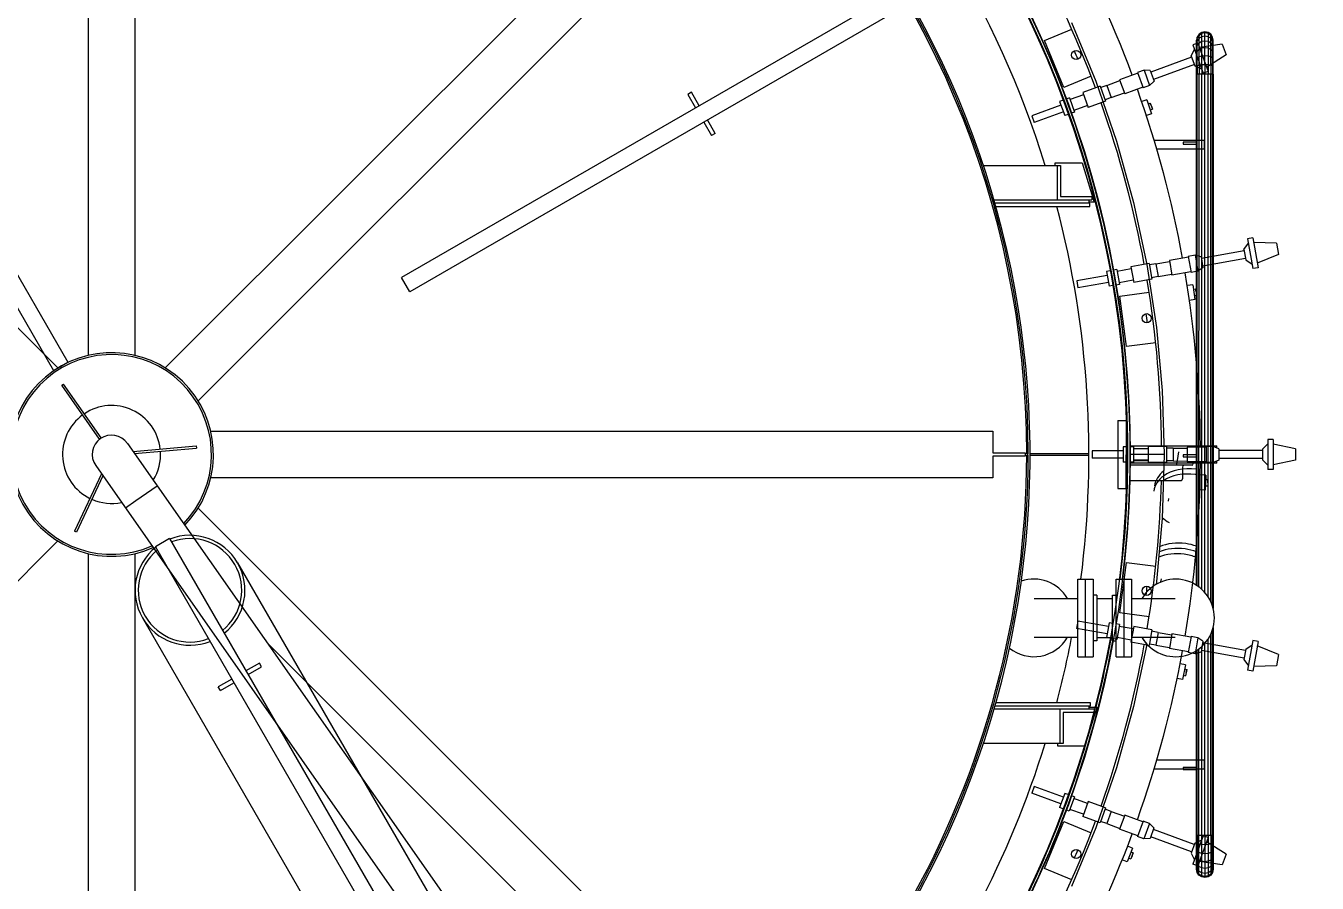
# Model space of a CAD drawing. Header units: metres. Extents: x 0 to 63075, y 0 to 44550.
# Drawn here: x 58355 to 58926, y 41457 to 41837 of the extents above; entities that cross this region are included whole.
import ezdxf

# ---------------------------------------------------------------- set-up
doc = ezdxf.new("R2010")
doc.units = ezdxf.units.M
doc.header["$LTSCALE"] = 75
for name, color, linetype in [('GSB', 7, 'Continuous'), ('ML6', 1, 'Continuous'), ('SDM', 7, 'Continuous'), ('SL1', 8, 'Continuous')]:
    doc.layers.add(name, color=color, linetype=linetype)
doc.styles.add('ROMANS', font='ROMANS.SHX')
doc.dimstyles.new('75___1-75', dxfattribs={"dimscale": 75, "dimtxt": 2.5, "dimasz": 2, "dimexe": 1.5, "dimexo": 1, "dimgap": 0.5, "dimtad": 1, "dimdec": 0, "dimzin": 12, "dimtxsty": 'ROMANS', "dimcen": 0, "dimclrd": 256, "dimclre": 256, "dimclrt": 3, "dimazin": 3, "dimtfac": 1, "dimtdec": 0, "dimtmove": 0, "dimatfit": 0, "dimfxl": 1, "dimlwd": -1, "dimlwe": -1, "dimarcsym": 0})

# ---------------------------------------------------------------- blocks, each defined once
blk = doc.blocks.new('A$C6bae614f')
at = {"layer": 'SL1'}
for p, q in [((401498.5, 54731), (402843.6, 52401)), ((401540.3, 54755.2), (402885.4, 52425.2)), ((402946.3, 52445.4), (402946.3, 54748.5)), ((403082.8, 54748.5), (403082.8, 52445.4)), ((401227.7, 54036.7), (402856.2, 52408.1)), ((403172.8, 52408.1), (404801.4, 54036.6)), ((404897.9, 53940.1), (403269.3, 52311.6)), ((405592.2, 53669.3), (403868.5, 52674.2)), ((405616.4, 53627.5), (403892.6, 52632.4)), ((405762.1, 53372.5), (405842.4, 53405.7)), ((405841.5, 53426.1), (405913.2, 53253.1)), ((405819.5, 53233.9), (405762.1, 53372.5)), ((406214.2, 53365.1), (406199.3, 53359.7)), ((406212, 53382.9), (406210.1, 53373.6)), ((406212, 53380.2), (406210.1, 53371.1)), ((406210.1, 53371.1), (406210.1, 53373.6)), ((406212, 53372.1), (406210.1, 53363.7)), ((406210.1, 53351.8), (406210.1, 53371.1)), ((406217.3, 53390.9), (406212, 53382.9)), ((406217.3, 53387.9), (406212, 53380.2)), ((406212, 53297.9), (406212, 53382.9)), ((406217.3, 53379.2), (406212, 53372.1)), ((406217.3, 53365.3), (406212, 53359.1)), ((406214.2, 53365.1), (406244.6, 53281.5)), ((406225.2, 53396.1), (406217.3, 53390.9)), ((406225.2, 53393.1), (406217.3, 53387.9)), ((406217.3, 53387.9), (406217.3, 53390.9)), ((406217.3, 53299.7), (406217.3, 53387.9)), ((406225.2, 53384), (406217.3, 53379.2)), ((406225.2, 53369.4), (406217.3, 53365.3)), ((406285.6, 53361.6), (406218.9, 53352.1)), ((406234.5, 53398), (406225.2, 53396.1)), ((406225.2, 53393.1), (406225.2, 53396.1)), ((406234.5, 53394.9), (406225.2, 53393.1)), ((406225.2, 53300.9), (406225.2, 53393.1)), ((406234.5, 53385.7), (406225.2, 53384)), ((406234.5, 53370.9), (406225.2, 53369.4)), ((406243.9, 53396.1), (406234.5, 53398)), ((406234.5, 53394.9), (406234.5, 53398)), ((406234.5, 53301.3), (406234.5, 53394.9)), ((406243.9, 53393.1), (406234.5, 53394.9)), ((406243.9, 53384), (406234.5, 53385.7)), ((406243.9, 53369.4), (406234.5, 53370.9)), ((406251.8, 53390.9), (406243.9, 53396.1)), ((406243.9, 53396.1), (406243.9, 53300.9)), ((406251.8, 53387.9), (406243.9, 53393.1)), ((406251.8, 53379.2), (406243.9, 53384)), ((406251.8, 53365.3), (406243.9, 53369.4)), ((406257.1, 53382.9), (406251.8, 53390.9)), ((406251.8, 53387.9), (406251.8, 53390.9)), ((406257.1, 53380.2), (406251.8, 53387.9)), ((406251.8, 53379.2), (406251.8, 53387.9)), ((406257.1, 53372.1), (406251.8, 53379.2)), ((406251.8, 53299.7), (406251.8, 53379.2)), ((406257.1, 53359.1), (406251.8, 53365.3)), ((406258.9, 53373.6), (406257.1, 53382.9)), ((406257.1, 53380.2), (406257.1, 53382.9)), ((406258.9, 53371.1), (406257.1, 53380.2)), ((406257.1, 53372.1), (406257.1, 53380.2)), ((406257.1, 53297.9), (406257.1, 53372.1)), ((406258.9, 53363.7), (406257.1, 53372.1)), ((406258.9, 53371.1), (406258.9, 53373.6)), ((406258.9, 53363.7), (406258.9, 53371.1)), ((406258.9, 53295.9), (406258.9, 53363.7)), ((406285.6, 53361.6), (406297.1, 53330.1)), ((406195.6, 53323.3), (406075.1, 53279.5)), ((406194.2, 53327), (406203.7, 53347.4)), ((406194.2, 53327), (406204.8, 53297.8)), ((406199.3, 53359.7), (406229.7, 53276.1)), ((406212, 53359.1), (406210.1, 53351.8)), ((406210.1, 53336), (406210.1, 53351.8)), ((406212, 53341.8), (406210.1, 53336)), ((406210.1, 53295.9), (406210.1, 53336)), ((406217.3, 53346.7), (406212, 53341.8)), ((406217.3, 53324.5), (406212, 53321)), ((406225.2, 53350), (406217.3, 53346.7)), ((406225.2, 53326.8), (406217.3, 53324.5)), ((406234.5, 53351.2), (406225.2, 53350)), ((406234.5, 53327.6), (406225.2, 53326.8)), ((406243.9, 53350), (406234.5, 53351.2)), ((406243.9, 53326.8), (406234.5, 53327.6)), ((406297.1, 53330.1), (406239.9, 53294.5)), ((406251.8, 53346.7), (406243.9, 53350)), ((406251.8, 53324.5), (406243.9, 53326.8)), ((406257.1, 53341.8), (406251.8, 53346.7)), ((406257.1, 53321), (406251.8, 53324.5)), ((406258.9, 53351.8), (406257.1, 53359.1)), ((406258.9, 53335.9), (406257.1, 53341.8)), ((406055.3, 53285.4), (406036.2, 53278.4)), ((406055.3, 53285.4), (406071.6, 53240.5)), ((406073.5, 53283.9), (406055.3, 53285.4)), ((406203.5, 53301.6), (406083, 53257.7)), ((406204.8, 53297.8), (406225.3, 53288.3)), ((406212, 53321), (406210.1, 53317)), ((406210.1, 53295.9), (406212, 53297.9)), ((406210.1, 53295.9), (406212, 53293.8)), ((406210.1, 53273.6), (406210.1, 53295.9)), ((406217.3, 53299.7), (406212, 53297.9)), ((406212, 53297.9), (406212, 53273.6)), ((406225.2, 53300.9), (406217.3, 53299.7)), ((406217.3, 53299.7), (406217.3, 53273.6)), ((406234.5, 53301.3), (406225.2, 53300.9)), ((406225.2, 53300.9), (406225.2, 53273.6)), ((406243.9, 53300.9), (406234.5, 53301.3)), ((406234.5, 53301.3), (406234.5, 53273.6)), ((406243.9, 53300.9), (406243.9, 53273.6)), ((406251.8, 53299.7), (406243.9, 53300.9)), ((406251.8, 53299.7), (406251.8, 53273.6)), ((406257.1, 53297.9), (406251.8, 53299.7)), ((406258.9, 53317), (406257.1, 53321)), ((406258.9, 53295.9), (406257.1, 53297.9)), ((406257.1, 53297.9), (406257.1, 53273.6)), ((406258.9, 53273.6), (406258.9, 53295.9)), ((405899.8, 53267.2), (405819.5, 53233.9)), ((405913.2, 53253.1), (405974.2, 53076.2)), ((405945.8, 53240.4), (405984.3, 53254.6)), ((406036.8, 53276.6), (405983.4, 53257.2)), ((405983.4, 53257.2), (405998.4, 53215.8)), ((406036.2, 53278.4), (406052.5, 53233.5)), ((406084.7, 53253.3), (406071.6, 53240.5)), ((406073.5, 53283.9), (406084.7, 53253.3)), ((406210.1, 51767.8), (406210.1, 53273.6)), ((406212, 53273.6), (406210.1, 53273.6)), ((406211.9, 51766.6), (406212, 53273.6)), ((406217.3, 53273.6), (406212, 53273.6)), ((406217.2, 51762.8), (406217.3, 53273.6)), ((406225.2, 53273.6), (406217.3, 53273.6)), ((406225.2, 51756.2), (406225.2, 53273.6)), ((406234.5, 53273.6), (406225.2, 53273.6)), ((406244.6, 53281.5), (406229.7, 53276.1)), ((406257.1, 53273.6), (406234.5, 53273.6)), ((406234.5, 51746.6), (406234.5, 53273.6)), ((406243.8, 51734.2), (406243.9, 53273.6)), ((406251.7, 51719.9), (406251.8, 53273.6)), ((406257, 51706.3), (406257.1, 53273.6)), ((406258.9, 53273.6), (406257.1, 53273.6)), ((406258.9, 53273.6), (406258.9, 51699.8)), ((404722.6, 53220.2), (404711.6, 53213.9)), ((404711.6, 53213.9), (404734.5, 53174.2)), ((404745.5, 53180.5), (404722.6, 53220.2)), ((405877.4, 53213.1), (405837.3, 53198.5)), ((405926.1, 53237.9), (405875.1, 53219.4)), ((405875.1, 53219.4), (405891.2, 53175.2)), ((405926.1, 53237.9), (405942.2, 53193.8)), ((405945.8, 53240.4), (405927.7, 53233.8)), ((405945.8, 53240.4), (405958.9, 53204.6)), ((405958.9, 53204.6), (405997.5, 53218.5)), ((406051.9, 53235.3), (405998.4, 53215.8)), ((406071.6, 53240.5), (406052.5, 53233.5)), ((405810.7, 53182.2), (405724.9, 53151)), ((405817, 53196.9), (405806.7, 53193.2)), ((405806.7, 53193.2), (405822, 53151.4)), ((405835.4, 53203.6), (405825.9, 53200.2)), ((405835.4, 53203.6), (405850.6, 53161.8)), ((405888.9, 53181.5), (405848.7, 53166.9)), ((405942.2, 53193.8), (405891.2, 53175.2)), ((405958.9, 53204.6), (405940.7, 53198)), ((406063.4, 53198.2), (406048.4, 53193.3)), ((406063.4, 53198.2), (406077, 53156.4)), ((406067.3, 53186.4), (406073.8, 53188.6)), ((406073.8, 53188.6), (406079.8, 53170.2)), ((406076.9, 53179.4), (406073.8, 53188.6)), ((406076.9, 53179.4), (406079.8, 53170.2)), ((404792.6, 53099), (404769.7, 53138.7)), ((405724.9, 53151), (405732.2, 53131)), ((405818, 53162.3), (405732.2, 53131)), ((405832.2, 53155.1), (405822, 53151.4)), ((405850.6, 53161.8), (405841.1, 53158.3)), ((406077, 53156.4), (406062.3, 53151.6)), ((406073.2, 53168.1), (406079.8, 53170.2)), ((404758.7, 53132.3), (404781.6, 53092.6)), ((404792.6, 53099), (404781.6, 53092.6)), ((405974.2, 53076.2), (406024.5, 52895.8)), ((406233.1, 53078.6), (406085.3, 53078.6)), ((406171, 53073.6), (406171, 53067.3)), ((406210.1, 53073.6), (406171, 53073.6)), ((406171, 53067.3), (406210.1, 53067.3)), ((406233.1, 53053.2), (406233.1, 53078.6)), ((406092.8, 53053.2), (406233.1, 53053.2)), ((405582, 53004.9), (405809.2, 53004.8)), ((405793.3, 53011.9), (405873.3, 53011.9)), ((405793.3, 53004.8), (405793.3, 53011.9)), ((405799.6, 53004.8), (405799.6, 52903.2)), ((405809.2, 53004.8), (405809.2, 52912.8)), ((405873.3, 53011.9), (405908.3, 52896.9)), ((405809.2, 52912.8), (405901.2, 52912.8)), ((405901.2, 52912.8), (405901.2, 52903.2)), ((405613.5, 52903.3), (405901.2, 52903.2)), ((405895.5, 52893.7), (405616.2, 52893.7)), ((405618.9, 52884.2), (405895.5, 52884.2)), ((405893, 52903.2), (405893, 52893.7)), ((405908.3, 52896.9), (405893, 52896.9)), ((405895.5, 52884.2), (405895.5, 52893.7)), ((406024.5, 52895.8), (406063.8, 52712.8)), ((406376, 52791), (406360.4, 52788.3)), ((406376, 52791), (406391.4, 52703.5)), ((406350.4, 52753.1), (406224.2, 52730.9)), ((406349.7, 52757.1), (406362.7, 52775.5)), ((406349.7, 52757.1), (406355.1, 52726.4)), ((406360.4, 52788.3), (406375.8, 52700.7)), ((406445.7, 52775.3), (406378.4, 52777.5)), ((406445.7, 52775.3), (406451.5, 52742.2)), ((406070.2, 52715.9), (406016.8, 52706.4)), ((406070.2, 52715.9), (406078.4, 52669.6)), ((406090.1, 52714.9), (406071, 52711.5)), ((406090.1, 52714.9), (406130.4, 52722.1)), ((406090.1, 52714.9), (406096.7, 52677.3)), ((406186, 52734.8), (406129.9, 52724.9)), ((406129.9, 52724.9), (406137.6, 52681.5)), ((406205.7, 52740.1), (406185.7, 52736.6)), ((406185.7, 52736.6), (406194, 52689.6)), ((406205.7, 52740.1), (406214, 52693.1)), ((406223.4, 52735.6), (406205.7, 52740.1)), ((406223.4, 52735.6), (406229, 52703.4)), ((406354.4, 52730.4), (406228.2, 52708.1)), ((406355.1, 52726.4), (406373.6, 52713.6)), ((406451.5, 52742.2), (406389, 52717.1)), ((405946.9, 52681), (405857, 52665.2)), ((405955.6, 52694.4), (405944.9, 52692.5)), ((405944.9, 52692.5), (405952.6, 52648.7)), ((405974.9, 52697.8), (405965, 52696.1)), ((405974.9, 52697.8), (405982.7, 52654)), ((406017.9, 52699.8), (405975.9, 52692.4)), ((406016.8, 52706.4), (406024.9, 52660.2)), ((406063.8, 52712.8), (406091.9, 52527.7)), ((406096.7, 52677.3), (406077.6, 52674)), ((406096.7, 52677.3), (406137.1, 52684.3)), ((406193.6, 52691.4), (406137.6, 52681.5)), ((406214, 52693.1), (406194, 52689.6)), ((406229, 52703.4), (406214, 52693.1)), ((406391.4, 52703.5), (406375.8, 52700.7)), ((403892.6, 52632.4), (403868.5, 52674.2)), ((405857, 52665.2), (405860.7, 52644.2)), ((405950.6, 52660.2), (405860.7, 52644.2)), ((405963.4, 52650.6), (405952.6, 52648.7)), ((405982.7, 52654), (405972.7, 52652.2)), ((406023.8, 52666.8), (405981.7, 52659.4)), ((406078.4, 52669.6), (406024.9, 52660.2)), ((406198.6, 52652.9), (406182.9, 52650.7)), ((406198.6, 52652.9), (406204.7, 52609.4)), ((406200.3, 52640.6), (406207.1, 52641.7)), ((406207.1, 52641.7), (406209.8, 52622.5)), ((406208.5, 52632.1), (406207.1, 52641.7)), ((405984, 52619.8), (406070.2, 52631.1)), ((406003.6, 52471.1), (405984, 52619.8)), ((406204.7, 52609.4), (406189.4, 52607.2)), ((406203, 52621.6), (406209.8, 52622.5)), ((406208.5, 52632.1), (406209.8, 52622.5)), ((406091.9, 52527.7), (406108.9, 52341.3)), ((406089.8, 52482.4), (406003.6, 52471.1)), ((402843.6, 52401), (402885.4, 52425.2)), ((402868, 52357), (402873.2, 52360.6)), ((402979.1, 52198.3), (402868, 52357)), ((402984.3, 52201.9), (402873.2, 52360.6)), ((406108.9, 52341.3), (406114.5, 52154.2)), ((403306.6, 52221.6), (405609.7, 52221.5)), ((405609.7, 52221.5), (405609.7, 52158)), ((405977.9, 52253.2), (405977.8, 52053.2)), ((405977.9, 52253.2), (406003.3, 52253.2)), ((406003.2, 52053.2), (406003.3, 52253.2)), ((402984.3, 52201.9), (402979.1, 52198.3)), ((403061.3, 52186.1), (404020.1, 50816.7)), ((406403.9, 52168.7), (406419.8, 52184.6)), ((406419.8, 52197.6), (406419.8, 52108.7)), ((406435.7, 52197.6), (406419.8, 52197.6)), ((406435.7, 52197.6), (406435.6, 52108.7)), ((406501.6, 52170), (406435.7, 52183.9)), ((403078.1, 52162.1), (403264.1, 52178.3)), ((403082.3, 52156.1), (403264.7, 52172)), ((403264.1, 52178.3), (403264.7, 52172)), ((405609.7, 52158), (405705, 52158)), ((405609.7, 52148.5), (405609.7, 52085)), ((405705, 52148.5), (405609.7, 52148.5)), ((405705, 52158), (405705, 52148.5)), ((405709.7, 52155.6), (405714.5, 52155.6)), ((405714.5, 52150.8), (405709.7, 52150.8)), ((405719.5, 52156.4), (405893, 52156.4)), ((405893, 52150), (405719.5, 52150)), ((405902.7, 52163.9), (405902.7, 52142.6)), ((405994, 52163.8), (405902.7, 52163.9)), ((405994, 52175.5), (405994, 52131)), ((406004.9, 52175.5), (405994, 52175.5)), ((406014.4, 52178.6), (406269.5, 52178.6)), ((406024.5, 52175.5), (406014.4, 52175.5)), ((406114.5, 52153.2), (406014.5, 52153.2)), ((406024.5, 52175.5), (406024.5, 52131)), ((406067.2, 52170), (406024.5, 52170)), ((406067.2, 52176.7), (406067.2, 52129.7)), ((406121.5, 52176.7), (406067.2, 52176.7)), ((406114.5, 52152.2), (406108.8, 51965.1)), ((406114.5, 52154.2), (406114.5, 52153.2)), ((406114.5, 52153.2), (406114.5, 52152.2)), ((406121.5, 52176.7), (406121.5, 52129.7)), ((406140.9, 52172.3), (406121.5, 52172.3)), ((406140.9, 52172.3), (406181.9, 52172.4)), ((406140.9, 52172.3), (406140.9, 52134.2)), ((406152.4, 52122.7), (406157.7, 52161)), ((406171, 52152.5), (406171, 52146.1)), ((406210.1, 52152.5), (406171, 52152.5)), ((406171, 52146.1), (406210.1, 52146.1)), ((406181.9, 52175.2), (406181.9, 52131.2)), ((406238.8, 52175.2), (406181.9, 52175.2)), ((406238.8, 52177.1), (406238.8, 52129.3)), ((406259.1, 52177.1), (406238.8, 52177.1)), ((406259.1, 52177.1), (406259.1, 52129.3)), ((406275.7, 52169.5), (406259.1, 52177.1)), ((406269.5, 52172.3), (406269.5, 52178.6)), ((406275.7, 52169.5), (406275.7, 52136.9)), ((406403.9, 52164.8), (406275.7, 52164.8)), ((406403.9, 52168.7), (406403.9, 52137.6)), ((406501.6, 52170), (406501.6, 52136.4)), ((402967.7, 52120.5), (403880.6, 50816.7)), ((405994, 52142.6), (405902.7, 52142.6)), ((406004.9, 52131), (405994, 52131)), ((406196.8, 52121.5), (406014.3, 52121.5)), ((406024.5, 52131), (406014.4, 52131)), ((406269.5, 52127.8), (406014.4, 52127.8)), ((406067.2, 52136.4), (406024.5, 52136.4)), ((406067.2, 52134.2), (406024.5, 52134.2)), ((406121.5, 52129.7), (406067.2, 52129.7)), ((406140.9, 52134.2), (406121.5, 52134.2)), ((406140.9, 52134.2), (406181.9, 52134)), ((406168.9, 52115.5), (406168.9, 52082)), ((406238.8, 52131.2), (406181.9, 52131.2)), ((406200.3, 52126.5), (406200.3, 52127.8)), ((406259.1, 52129.3), (406238.8, 52129.3)), ((406275.7, 52136.9), (406259.1, 52129.3)), ((406269.5, 52127.8), (406269.5, 52134)), ((406403.9, 52141.6), (406275.7, 52141.6)), ((406403.9, 52137.6), (406419.8, 52121.7)), ((406435.6, 52108.7), (406419.8, 52108.7)), ((406501.6, 52136.4), (406435.6, 52122.5)), ((402984.5, 52096.5), (402905.6, 51927.3)), ((402988.7, 52090.5), (402911.4, 51924.6)), ((405609.7, 52085), (403306.6, 52085)), ((406013.5, 52077), (406165.4, 52077)), ((406236.9, 52092.4), (406221.1, 52092.9)), ((406236.9, 52092.4), (406235.4, 52048.5)), ((406236.5, 52080), (406243.4, 52079.8)), ((406243.4, 52079.8), (406242.8, 52060.5)), ((406243.1, 52070.2), (406242.8, 52060.5)), ((406243.1, 52070.2), (406243.4, 52079.8)), ((403086.2, 52017.5), (403148.7, 52061.2)), ((405977.8, 52053.2), (406003.2, 52053.2)), ((406235.4, 52048.5), (406220, 52049)), ((406235.9, 52060.8), (406242.8, 52060.5)), ((403055.1, 51995.7), (403086.2, 52017.5)), ((403269.3, 51995), (404447.6, 50816.7)), ((406127.3, 52015.8), (406128.4, 52023.4)), ((406108.8, 51965.1), (406091.9, 51778.7)), ((402911.4, 51924.6), (402905.6, 51927.3)), ((402856.2, 51898.5), (401730.9, 50773.2)), ((403185.4, 51905.6), (403143.6, 51881.4)), ((403143.6, 51881.4), (404488.7, 49551.4)), ((403185.4, 51905.6), (404530.5, 49575.6)), ((402946.2, 50773.2), (402946.2, 51861.2)), ((403082.8, 51861.2), (403082.7, 50816.7)), ((403385.7, 51834.2), (404647.7, 49648.2)), ((405984, 51686.6), (406003.6, 51835.3)), ((406003.6, 51835.3), (406089.8, 51824)), ((405860.5, 51557.5), (405860.5, 51786.1)), ((405860.5, 51786.1), (405905.2, 51786.1)), ((405882.9, 51557.5), (405882.9, 51786.1)), ((405905.2, 51786.1), (405905.2, 51557.5)), ((405973.7, 51786.1), (406018.4, 51786.1)), ((405973.7, 51557.5), (405973.7, 51786.1)), ((405996.1, 51786.1), (405996.1, 51557.5)), ((406018.4, 51786.1), (406018.4, 51557.5)), ((406091.9, 51778.7), (406090.7, 51770.7)), ((406104.9, 51777.7), (406106.3, 51787.3)), ((405731.9, 51729), (405860.5, 51729)), ((405916.2, 51739.3), (405905.2, 51739.3)), ((405916.2, 51739.3), (405916.2, 51604.4)), ((405916.2, 51729), (405962.8, 51729)), ((405962.8, 51604.4), (405962.8, 51739.3)), ((405962.8, 51739.3), (405973.7, 51739.3)), ((406018.4, 51729), (406147, 51729)), ((403105.2, 51672.3), (404367.3, 49486.3)), ((405860.6, 51662.2), (405856.9, 51641.2)), ((405950.6, 51646.3), (405860.6, 51662.2)), ((405952.6, 51657.7), (405944.9, 51613.9)), ((405963.3, 51655.8), (405952.6, 51657.7)), ((405982.6, 51652.4), (405972.7, 51654.2)), ((405982.6, 51652.4), (405974.9, 51608.6)), ((406070.2, 51675.3), (405984, 51686.6)), ((405860.5, 51614.7), (405731.9, 51614.7)), ((405946.9, 51625.4), (405856.9, 51641.2)), ((405916.2, 51614.7), (405962.8, 51614.7)), ((405955.6, 51612), (405944.9, 51613.9)), ((406017.9, 51606.6), (405975.8, 51614)), ((406023.7, 51639.6), (405981.7, 51647)), ((406024.9, 51646.2), (406016.7, 51600)), ((406147, 51614.7), (406018.4, 51614.7)), ((406078.4, 51636.8), (406024.9, 51646.2)), ((406078.4, 51636.8), (406070.2, 51590.5)), ((406096.7, 51629.1), (406077.6, 51632.4)), ((406096.7, 51629.1), (406090, 51591.6)), ((406096.7, 51629.1), (406137.1, 51622.1)), ((406137.6, 51624.9), (406129.9, 51581.5)), ((406193.6, 51615), (406137.6, 51624.9)), ((406193.9, 51616.8), (406185.6, 51569.8)), ((406213.9, 51613.3), (406193.9, 51616.8)), ((406213.9, 51613.3), (406205.6, 51566.3)), ((406229, 51603), (406213.9, 51613.3)), ((406251.7, 51031.4), (406251.7, 51623.7)), ((406257, 51031.4), (406257, 51637.3)), ((406258.9, 51643.9), (406258.9, 51031.4)), ((404254.5, 50816.7), (403472.7, 51598.6)), ((405916.2, 51604.4), (405905.2, 51604.4)), ((405962.8, 51604.4), (405973.7, 51604.4)), ((405974.9, 51608.6), (405965, 51610.4)), ((406070.2, 51590.5), (406016.7, 51600)), ((406063.7, 51593.6), (406024.4, 51410.6)), ((406063.9, 51594.5), (406063.7, 51593.6)), ((406090, 51591.6), (406071, 51594.9)), ((406090, 51591.6), (406130.4, 51584.3)), ((406186, 51571.6), (406129.9, 51581.5)), ((406210.1, 51031.4), (406210.1, 51575.8)), ((406211.9, 51031.4), (406211.9, 51577.1)), ((406217.2, 51031.4), (406217.2, 51580.8)), ((406229, 51603), (406223.3, 51570.8)), ((406350.4, 51553.3), (406224.2, 51575.5)), ((406225.1, 51031.4), (406225.1, 51587.4)), ((406354.4, 51576), (406228.2, 51598.3)), ((406234.5, 51031.4), (406234.5, 51597)), ((406243.8, 51031.4), (406243.8, 51609.4)), ((406355.1, 51579.9), (406349.7, 51549.3)), ((406355.1, 51579.9), (406373.5, 51592.8)), ((406375.8, 51605.6), (406360.4, 51518.1)), ((406391.4, 51602.9), (406375.8, 51605.6)), ((406391.4, 51602.9), (406375.9, 51515.3)), ((406451.5, 51564.2), (406389, 51589.3)), ((403450.1, 51538.8), (403410.4, 51515.8)), ((403456.5, 51527.8), (403450.1, 51538.8)), ((405860.5, 51557.5), (405905.2, 51557.5)), ((405973.7, 51557.5), (406018.4, 51557.5)), ((406177.4, 51533.7), (406161.9, 51537)), ((406205.6, 51566.3), (406185.6, 51569.8)), ((406223.3, 51570.8), (406205.6, 51566.3)), ((406349.7, 51549.3), (406362.6, 51530.9)), ((406451.5, 51564.2), (406445.7, 51531.1)), ((403416.7, 51504.8), (403456.5, 51527.8)), ((406177.4, 51533.7), (406168.3, 51490.7)), ((406170.9, 51502.8), (406177.6, 51501.3)), ((406174.8, 51521.7), (406181.6, 51520.3)), ((406181.6, 51520.3), (406177.6, 51501.3)), ((406179.7, 51510.8), (406177.6, 51501.3)), ((406179.7, 51510.8), (406181.6, 51520.3)), ((406375.9, 51515.3), (406360.4, 51518.1)), ((406445.7, 51531.1), (406378.3, 51528.9)), ((403368.6, 51491.7), (403328.9, 51468.8)), ((403335.2, 51457.8), (403328.9, 51468.8)), ((403335.2, 51457.8), (403374.9, 51480.7)), ((406168.3, 51490.7), (406153.1, 51493.9)), ((405897.9, 51422.2), (405618.8, 51422.2)), ((405897.9, 51412.7), (405897.9, 51422.2)), ((405908.8, 51403.2), (405613.4, 51403.2)), ((405616.1, 51412.7), (405897.9, 51412.7)), ((405807.2, 51403.2), (405807.2, 51301.6)), ((405816.7, 51393.7), (405816.7, 51301.6)), ((405908.8, 51393.7), (405816.7, 51393.7)), ((405916.2, 51409.2), (405881.2, 51294.2)), ((405893, 51412.7), (405893, 51403.2)), ((405893, 51409.2), (405916.2, 51409.2)), ((405908.8, 51403.2), (405908.8, 51393.7)), ((406024.4, 51410.6), (405974.2, 51230.2)), ((405816.7, 51301.6), (405581.9, 51301.6)), ((405801.2, 51294.2), (405801.2, 51301.6)), ((405881.2, 51294.2), (405801.2, 51294.2)), ((406233, 51253.2), (406092.8, 51253.2)), ((406171, 51231.4), (406171, 51225)), ((406210.1, 51231.4), (406171, 51231.4)), ((406233, 51227.8), (406233, 51253.2)), ((405974.2, 51230.2), (405913.1, 51053.3)), ((406085.2, 51227.8), (406233, 51227.8)), ((406171, 51225), (406210.1, 51225)), ((405732.1, 51175.4), (405724.8, 51155.4)), ((405810.7, 51124.2), (405724.8, 51155.4)), ((405817.9, 51144.1), (405732.1, 51175.4)), ((405821.9, 51155.1), (405806.7, 51113.3)), ((405832.2, 51151.3), (405821.9, 51155.1)), ((405850.6, 51144.6), (405835.3, 51102.8)), ((405850.6, 51144.6), (405841.1, 51148.1)), ((405888.8, 51124.9), (405848.7, 51139.5)), ((405891.1, 51131.2), (405875, 51087)), ((405942.1, 51112.6), (405891.1, 51131.2)), ((405816.9, 51109.5), (405806.7, 51113.3)), ((405835.3, 51102.8), (405825.9, 51106.3)), ((405877.3, 51093.4), (405837.2, 51108)), ((405926.1, 51068.5), (405875, 51087)), ((405942.1, 51112.6), (405926.1, 51068.5)), ((405958.8, 51101.8), (405940.6, 51108.5)), ((405958.8, 51101.8), (405945.8, 51066)), ((405958.8, 51101.8), (405997.4, 51087.9)), ((405998.3, 51090.6), (405983.3, 51049.2)), ((406051.8, 51071.1), (405998.3, 51090.6)), ((405762, 50934), (405819.4, 51072.5)), ((405819.4, 51072.5), (405899.7, 51039.3)), ((405913.1, 51053.3), (405841.4, 50880.3)), ((405945.8, 51066), (405927.6, 51072.6)), ((405945.8, 51066), (405984.2, 51051.9)), ((406036.8, 51029.8), (405983.3, 51049.2)), ((406052.5, 51072.9), (406036.1, 51028)), ((406071.6, 51065.9), (406052.5, 51072.9)), ((406071.6, 51065.9), (406055.2, 51021.1)), ((406084.6, 51053.1), (406071.6, 51065.9)), ((406084.6, 51053.1), (406073.4, 51022.5)), ((406203.4, 51004.8), (406083, 51048.7)), ((406055.2, 51021.1), (406036.1, 51028)), ((406073.4, 51022.5), (406055.2, 51021.1)), ((406195.5, 50983.1), (406075.1, 51026.9)), ((406204.8, 51008.6), (406194.1, 50979.4)), ((406229.6, 51030.3), (406199.2, 50946.7)), ((406204.8, 51008.6), (406225.2, 51018.1)), ((406210.1, 50933.9), (406210.1, 51031.4)), ((406258.9, 51031.4), (406210.1, 51031.4)), ((406211.9, 51007.1), (406210.1, 51009.1)), ((406211.9, 51031.4), (406211.9, 50922)), ((406217.2, 51005.3), (406211.9, 51007.1)), ((406244.5, 51024.9), (406214.1, 50941.3)), ((406217.2, 50917.1), (406217.2, 51031.4)), ((406225.1, 51004.1), (406217.2, 51005.3)), ((406225.1, 50911.9), (406225.1, 51031.4)), ((406234.5, 51003.7), (406225.1, 51004.1)), ((406244.5, 51024.9), (406229.6, 51030.3)), ((406234.5, 51031.4), (406234.5, 50907)), ((406243.8, 51004.1), (406234.5, 51003.7)), ((406297, 50976.3), (406239.8, 51011.9)), ((406243.8, 51031.4), (406243.8, 50908.8)), ((406251.7, 51005.3), (406243.8, 51004.1)), ((406251.7, 51031.4), (406251.7, 50914.1)), ((406257, 51007.1), (406251.7, 51005.3)), ((406257, 50924.8), (406257, 51031.4)), ((406258.9, 51009.1), (406257, 51007.1)), ((406258.9, 51031.4), (406258.9, 50933.9)), ((406021.8, 50993.9), (406005.3, 50953.2)), ((406021.8, 50993.9), (406007.1, 50999.8)), ((406009.9, 50964.6), (406016.3, 50962)), ((406023.6, 50979.9), (406016.3, 50962)), ((406020, 50970.9), (406016.3, 50962)), ((406017.1, 50982.5), (406023.6, 50979.9)), ((406020, 50970.9), (406023.6, 50979.9)), ((406194.1, 50979.4), (406203.7, 50959)), ((406211.9, 50983.9), (406210.1, 50988)), ((406211.9, 50963.2), (406210.1, 50969)), ((406217.2, 50980.5), (406211.9, 50983.9)), ((406225.1, 50978.2), (406217.2, 50980.5)), ((406234.5, 50977.4), (406225.1, 50978.2)), ((406243.8, 50978.2), (406234.5, 50977.4)), ((406251.7, 50980.5), (406243.8, 50978.2)), ((406257, 50983.9), (406251.7, 50980.5)), ((406258.9, 50988), (406257, 50983.9)), ((406258.9, 50969), (406257, 50963.2)), ((406297, 50976.3), (406285.5, 50944.8)), ((405842.3, 50900.7), (405762, 50934)), ((406005.3, 50953.2), (405991, 50958.9)), ((406214.1, 50941.3), (406199.2, 50946.7)), ((406211.9, 50945.9), (406210.1, 50953.2)), ((406211.9, 50932.9), (406210.1, 50941.3)), ((406211.9, 50924.8), (406210.1, 50933.9)), ((406210.1, 50933.9), (406210.1, 50931.4)), ((406211.9, 50922), (406210.1, 50931.4)), ((406217.2, 50958.3), (406211.9, 50963.2)), ((406217.2, 50939.7), (406211.9, 50945.9)), ((406217.2, 50925.7), (406211.9, 50932.9)), ((406225.1, 50955), (406217.2, 50958.3)), ((406225.1, 50935.6), (406217.2, 50939.7)), ((406285.5, 50944.8), (406218.8, 50954.3)), ((406234.5, 50953.8), (406225.1, 50955)), ((406234.5, 50934.1), (406225.1, 50935.6)), ((406243.8, 50955), (406234.5, 50953.8)), ((406243.8, 50935.6), (406234.5, 50934.1)), ((406251.7, 50958.3), (406243.8, 50955)), ((406251.7, 50939.7), (406243.8, 50935.6)), ((406251.7, 50958.3), (406257, 50963.2)), ((406251.7, 50956.8), (406257, 50949.7)), ((406251.7, 50950.7), (406255.9, 50944.6)), ((406251.7, 50948.6), (406255.1, 50943.6)), ((406257, 50945.9), (406251.7, 50939.7)), ((406257, 50932.9), (406251.7, 50925.7)), ((406255.7, 50962), (406257, 50960.5)), ((406258.9, 50953.2), (406257, 50945.9)), ((406257, 50932.9), (406258.9, 50941.3)), ((406258.9, 50933.9), (406257, 50924.8)), ((406258.9, 50931.4), (406257, 50922)), ((406257.8, 50936.6), (406258.6, 50932.7)), ((406258.1, 50937.7), (406258.9, 50933.9)), ((406258.9, 50931.4), (406258.9, 50933.9)), ((406217.2, 50917.1), (406211.9, 50924.8)), ((406217.2, 50914.1), (406211.9, 50922)), ((406225.1, 50921), (406217.2, 50925.7)), ((406225.1, 50911.9), (406217.2, 50917.1)), ((406217.2, 50917.1), (406217.2, 50914.1)), ((406225.1, 50908.8), (406217.2, 50914.1)), ((406234.5, 50919.3), (406225.1, 50921)), ((406234.5, 50910.1), (406225.1, 50911.9)), ((406225.1, 50911.9), (406225.1, 50908.8)), ((406234.5, 50907), (406225.1, 50908.8)), ((406243.8, 50921), (406234.5, 50919.3)), ((406243.8, 50911.9), (406234.5, 50910.1)), ((406243.8, 50908.8), (406234.5, 50907)), ((406251.7, 50925.7), (406243.8, 50921)), ((406251.7, 50917.1), (406243.8, 50911.9)), ((406251.7, 50914.1), (406243.8, 50908.8)), ((406257, 50924.8), (406251.7, 50917.1)), ((406257, 50922), (406251.7, 50914.1)), ((406257, 50924.8), (406257, 50922))]:
    blk.add_line(p, q, dxfattribs=at)
for centre, radius in [((403014.5, 52153.3), 3000), ((403014.5, 52153.3), 2990.5), ((405855.5, 53330), 13.5), ((406063.2, 52554.6), 13.5), ((406063.2, 51751.8), 13.5), ((405855.4, 50976.5), 13.5)]:
    blk.add_circle(centre, radius, dxfattribs=at)
for centre, radius, start, end in [((403014.5, 52153.3), 3000, 352.9702, 184.2441), ((403014.5, 52153.3), 2993.5, 352.9548, 75.0634), ((403014.5, 52153.3), 2878.5, 17.2072, 72.9874), ((403014.5, 52153.3), 2705, 330.3863, 210.6755), ((403014.5, 52153.3), 2700, 90.0486, 179.9476), ((403014.5, 52153.3), 2695.2, 90.0487, 179.9475), ((403014.5, 52153.3), 2700, 0.0486, 89.9476), ((403014.5, 52153.3), 2695.2, 0.0487, 89.9475), ((403014.5, 52153.3), 3207.1, 20.3912, 29.6051), ((403014.5, 52153.3), 3092.8, 20.4334, 29.5629), ((403014.5, 52153.3), 3075, 22.2466, 22.7497), ((403014.5, 52153.3), 3207.1, 10.3912, 19.6051), ((403014.5, 52153.3), 3092.8, 10.4334, 19.5629), ((403014.5, 52153.3), 2878.5, 352.6719, 14.7092), ((403014.5, 52153.3), 3207.1, 0.4519, 9.6051), ((403014.5, 52153.3), 3092.8, 0.4687, 9.5629), ((403014.5, 52153.3), 3075, 7.2466, 7.7497), ((403014.5, 52153.3), 300, 315.9801, 294.0162), ((403014.5, 52153.3), 294.3, 316.1943, 293.8019), ((403014.5, 52153.3), 144.3, 6.2586, 123.7376), ((403014.5, 52153.3), 144.3, 126.2586, 243.7376), ((403014.5, 52153.3), 57.1, 34.9981, 214.9981), ((403014.5, 52153.3), 144.3, 328.3242, 3.7376), ((403014.5, 52153.3), 2695.2, 330.2683, 359.9475), ((403014.5, 52153.3), 2700, 330.3259, 359.9476), ((403014.5, 52153.3), 3207.1, 350.3912, 359.5444), ((403014.5, 52153.3), 3092.8, 350.4334, 358.5864), ((403014.5, 52153.3), 144.3, 246.2586, 281.672), ((403245.4, 51753.3), 161.9, 128.5767, 291.4195), ((403245.4, 51753.3), 161.9, 119.7945, 120.2018), ((403245.4, 51753.3), 161.9, 308.5767, 111.4195), ((403245.4, 51753.3), 152.4, 309.1159, 110.8803), ((403245.4, 51753.3), 152.4, 129.1159, 290.8803), ((405730.9, 51671.9), 114.3, 29.9981, 109.036), ((406148.1, 51671.8), 114.3, 209.9981, 149.9981), ((403014.5, 52153.3), 3075, 352.2466, 352.7497), ((405730.9, 51671.9), 114.3, 230.8626, 329.9981), ((403014.5, 52153.3), 2878.5, 345.287, 349.2157), ((403014.5, 52153.3), 2993.5, 345.6064, 349.6346), ((406148, 51671.8), 114.3, 209.9519, 222.5566), ((403014.5, 52153.3), 3000, 333.5407, 349.4572), ((403014.5, 52153.3), 3092.8, 340.4334, 349.5629), ((403014.5, 52153.3), 3207.1, 340.3912, 349.6051), ((403014.5, 52153.3), 2993.5, 333.4787, 344.4688), ((403014.5, 52153.3), 2878.5, 332.3307, 342.789), ((403014.5, 52153.3), 3092.8, 330.4334, 339.5629), ((403014.5, 52153.3), 3207.1, 330.3912, 339.6051), ((403014.5, 52153.3), 3075, 337.2466, 337.7497)]:
    blk.add_arc(centre, radius, start, end, dxfattribs=at)
for centre, major_axis, ratio, start_param, end_param in [((406197.3, 52029.9), (-113.2, 15.6), 0.707101, 4.712389, 5.649564), ((406173.1, 52115.5), (0, 6), 0.707107, 0, 1.570796), ((406196.8, 52126.5), (0, -5), 0.707107, 0, 1.570796), ((406197.3, 52029.9), (-113.2, 15.6), 0.707101, 4.697042, 4.712389), ((406197.3, 52029.9), (-113.2, 15.6), 0.707101, 5.649564, 6.283185), ((406199.5, 52045.6), (-113.2, 15.6), 0.707101, 5.67252, 6.283185), ((406195.2, 52014.3), (-113.2, 15.6), 0.707101, 4.712389, 5.627207), ((406165.4, 52082), (0, -5), 0.707107, 0, 1.570796), ((406195.2, 52014.3), (-113.2, 15.6), 0.707101, 4.677961, 4.712389), ((406195.2, 52014.3), (113.2, -15.6), 0.707101, 3.94853, 4.18879), ((406165, 51795.1), (113.2, -15.6), 0.707101, 1.570796, 2.277919), ((406165, 51795.1), (-113.2, 15.6), 0.707101, 4.712389, 5.419511), ((406167.2, 51810.8), (113.2, -15.6), 0.707101, 1.570796, 2.286114), ((406167.2, 51810.8), (113.2, -15.6), 0.707101, 1.281074, 1.570796), ((406162.9, 51779.5), (-113.2, 15.6), 0.707101, 4.712389, 5.41137), ((406162.9, 51779.5), (-113.2, 15.6), 0.707101, 4.381409, 4.712389), ((406165, 51795.1), (113.2, -15.6), 0.707101, 1.260537, 1.570796), ((406165, 51795.1), (-113.2, 15.6), 0.707101, 4.40213, 4.712389)]:
    blk.add_ellipse(centre, major_axis=major_axis, ratio=ratio, start_param=start_param, end_param=end_param, dxfattribs=at)
blk = doc.blocks.new('zw$15D4')
at = {"layer": 'ML6', "xscale": 0.2502808837766805, "yscale": 0.2502808837766805, "zscale": 0.2502808837766805}
blk.add_blockref('A$C6bae614f', (-85544.74, -3177.34), dxfattribs=at)

msp = doc.modelspace()

# ---------------------------------------------------------------- block references
at = {"layer": 'GSB', "xscale": 0.6000000000000068, "yscale": 0.6000000000000068, "zscale": 0.6000000000000068}
msp.add_blockref('zw$15D4', (49200, 35721.63), dxfattribs=at)

# ---------------------------------------------------------------- leaders
at = {"layer": 'SDM'}
msp.add_leader([(57495.47, 38156.14), (59453.13, 42438.72), (62243.43, 42438.72)], dimstyle='75___1-75', override={"dimtad": 0}, dxfattribs=at)

doc.saveas('drawing.dxf')
